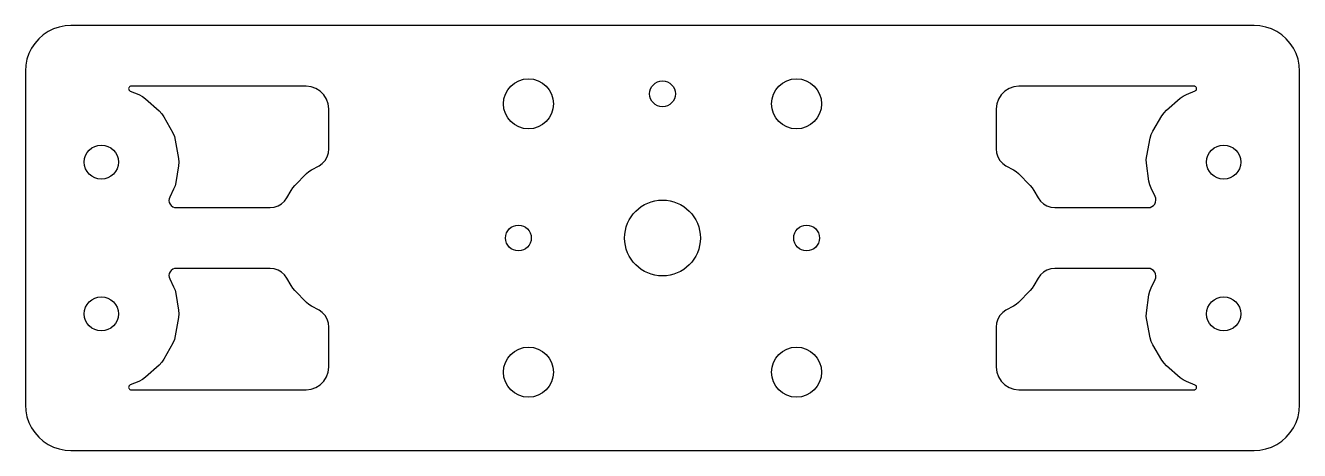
# Model space of a CAD drawing. Header units: millimetres. Extents: x 0 to 168, y 0 to 56.
import ezdxf

# ---------------------------------------------------------------- set-up
doc = ezdxf.new("R2010")
doc.units = ezdxf.units.MM
doc.layers.add('CUT', color=7, linetype='Continuous')

msp = doc.modelspace()

# ---------------------------------------------------------------- linework, layer by layer
at = {"layer": 'CUT'}
for points in [[(0, 6), (0.05, 5.22), (0.2, 4.45), (0.46, 3.7), (0.8, 3), (1.24, 2.35), (1.76, 1.76), (2.35, 1.24), (3, 0.8), (3.7, 0.46), (4.45, 0.2), (5.22, 0.05), (6, 0), (162, 0), (162.78, 0.05), (163.55, 0.2), (164.3, 0.46), (165, 0.8), (165.65, 1.24), (166.24, 1.76), (166.76, 2.35), (167.2, 3), (167.54, 3.7), (167.8, 4.45), (167.95, 5.22), (168, 6), (168, 50), (167.95, 50.78), (167.8, 51.55), (167.54, 52.3), (167.2, 53), (166.76, 53.65), (166.24, 54.24), (165.65, 54.76), (165, 55.2), (164.3, 55.54), (163.55, 55.8), (162.78, 55.95), (162, 56), (6, 56), (5.22, 55.95), (4.45, 55.8), (3.7, 55.54), (3, 55.2), (2.35, 54.76), (1.76, 54.24), (1.24, 53.65), (0.8, 53), (0.46, 52.3), (0.2, 51.55), (0.05, 50.78), (0, 50)], [(19.02, 33.4), (18.94, 33.16), (18.91, 32.92), (18.96, 32.68), (19.06, 32.46), (19.21, 32.27), (19.41, 32.12), (19.63, 32.03), (19.87, 32), (32.27, 32), (32.8, 32.06), (33.31, 32.22), (33.77, 32.49), (34.17, 32.86), (34.48, 33.29), (35.02, 34.27), (35.25, 34.62), (35.52, 34.93), (37.07, 36.48), (37.38, 36.75), (37.73, 36.98), (38.71, 37.52), (39.14, 37.83), (39.51, 38.23), (39.78, 38.69), (39.94, 39.2), (40, 39.73), (40, 45), (39.92, 45.67), (39.7, 46.3), (39.35, 46.87), (38.87, 47.35), (38.3, 47.7), (37.67, 47.92), (37, 48), (13.94, 48), (13.85, 47.99), (13.78, 47.96), (13.71, 47.91), (13.66, 47.85), (13.62, 47.77), (13.6, 47.69), (13.61, 47.61), (13.63, 47.53), (13.68, 47.46), (13.74, 47.4), (13.81, 47.36), (14.96, 46.89), (15.41, 46.65), (15.81, 46.35), (17.62, 44.74), (17.97, 44.38), (18.25, 43.96), (19.42, 41.84), (19.63, 41.38), (19.76, 40.89), (20.17, 38.48), (20.21, 38), (20.17, 37.51), (19.83, 35.31), (19.72, 34.86), (19.54, 34.43)], [(131, 48), (130.33, 47.92), (129.7, 47.7), (129.13, 47.35), (128.65, 46.87), (128.3, 46.3), (128.08, 45.67), (128, 45), (128, 39.73), (128.06, 39.2), (128.22, 38.69), (128.49, 38.23), (128.86, 37.83), (129.29, 37.52), (130.27, 36.98), (130.62, 36.75), (130.93, 36.48), (132.48, 34.93), (132.75, 34.62), (132.98, 34.27), (133.52, 33.29), (133.83, 32.86), (134.23, 32.49), (134.69, 32.22), (135.2, 32.06), (135.73, 32), (148.04, 32), (148.3, 32.03), (148.54, 32.13), (148.75, 32.28), (148.91, 32.48), (149.02, 32.72), (149.06, 32.97), (149.04, 33.23), (148.96, 33.47), (148.42, 34.56), (148.24, 35.02), (148.13, 35.5), (147.82, 37.84), (147.8, 38.34), (147.85, 38.83), (148.32, 41.14), (148.45, 41.62), (148.66, 42.06), (149.85, 44.1), (150.13, 44.51), (150.48, 44.86), (152.26, 46.41), (152.66, 46.7), (153.1, 46.92), (154.23, 47.38), (154.3, 47.42), (154.35, 47.48), (154.4, 47.54), (154.42, 47.62), (154.43, 47.7), (154.41, 47.78), (154.38, 47.85), (154.32, 47.91), (154.26, 47.96), (154.18, 47.99), (154.1, 48)], [(20.17, 18.49), (20.21, 18), (20.17, 17.52), (19.76, 15.11), (19.63, 14.62), (19.42, 14.16), (18.25, 12.04), (17.97, 11.62), (17.62, 11.26), (15.81, 9.65), (15.41, 9.35), (14.96, 9.11), (13.81, 8.64), (13.74, 8.6), (13.68, 8.54), (13.63, 8.47), (13.61, 8.39), (13.6, 8.31), (13.62, 8.23), (13.66, 8.15), (13.71, 8.09), (13.78, 8.04), (13.85, 8.01), (13.94, 8), (37, 8), (37.67, 8.08), (38.3, 8.3), (38.87, 8.65), (39.35, 9.13), (39.7, 9.7), (39.92, 10.33), (40, 11), (40, 16.27), (39.94, 16.8), (39.78, 17.31), (39.51, 17.77), (39.14, 18.17), (38.71, 18.48), (37.73, 19.02), (37.38, 19.25), (37.07, 19.52), (35.52, 21.07), (35.25, 21.38), (35.02, 21.73), (34.48, 22.71), (34.17, 23.14), (33.77, 23.51), (33.31, 23.78), (32.8, 23.94), (32.27, 24), (19.87, 24), (19.63, 23.97), (19.41, 23.88), (19.21, 23.73), (19.06, 23.54), (18.96, 23.32), (18.91, 23.08), (18.94, 22.84), (19.02, 22.6), (19.54, 21.57), (19.72, 21.14), (19.83, 20.69)], [(129.29, 18.48), (128.86, 18.17), (128.49, 17.77), (128.22, 17.31), (128.06, 16.8), (128, 16.27), (128, 11), (128.08, 10.33), (128.3, 9.7), (128.65, 9.13), (129.13, 8.65), (129.7, 8.3), (130.33, 8.08), (131, 8), (154.1, 8), (154.18, 8.01), (154.26, 8.04), (154.32, 8.09), (154.38, 8.15), (154.41, 8.22), (154.43, 8.3), (154.42, 8.38), (154.4, 8.46), (154.35, 8.52), (154.3, 8.58), (154.23, 8.62), (153.1, 9.08), (152.66, 9.3), (152.26, 9.59), (150.48, 11.14), (150.13, 11.49), (149.85, 11.9), (148.66, 13.94), (148.45, 14.38), (148.32, 14.86), (147.85, 17.17), (147.8, 17.66), (147.82, 18.16), (148.13, 20.5), (148.24, 20.98), (148.42, 21.44), (148.96, 22.53), (149.04, 22.77), (149.06, 23.03), (149.02, 23.28), (148.91, 23.52), (148.75, 23.72), (148.54, 23.87), (148.3, 23.97), (148.04, 24), (135.73, 24), (135.2, 23.94), (134.69, 23.78), (134.23, 23.51), (133.83, 23.14), (133.52, 22.71), (132.98, 21.73), (132.75, 21.38), (132.48, 21.07), (130.93, 19.52), (130.62, 19.25), (130.27, 19.02)]]:
    msp.add_lwpolyline(points, close=True, dxfattribs=at)
for centre, radius in [((66.32, 45.68), 3.3), ((101.68, 45.68), 3.3), ((84, 47), 1.7), ((10, 38), 2.25), ((158, 38), 2.25), ((84, 28), 5), ((65, 28), 1.7), ((103, 28), 1.7), ((10, 18), 2.25), ((158, 18), 2.25), ((66.32, 10.32), 3.3), ((101.68, 10.32), 3.3)]:
    msp.add_circle(centre, radius, dxfattribs=at)

doc.saveas('drawing.dxf')
